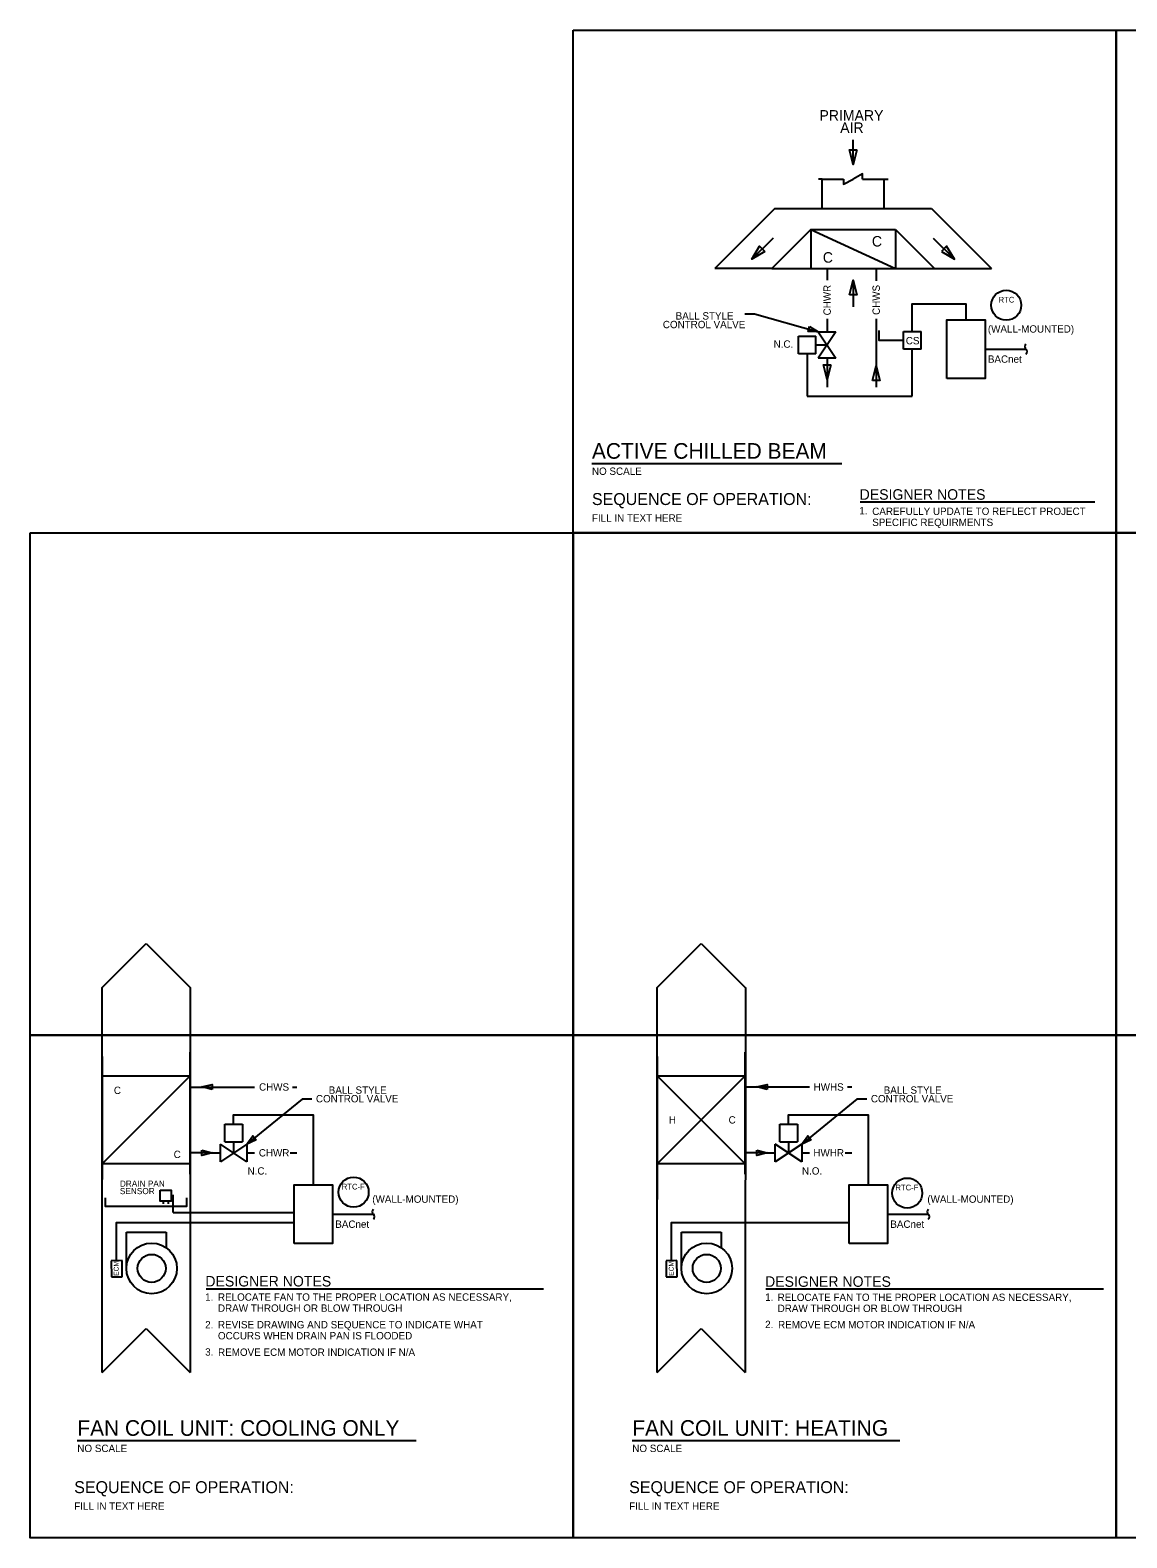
# Model space of a CAD drawing. Extents: x 10012 to 10666, y 10793 to 10975.
# Drawn here: x 10446.8 to 10546, y 10792.7 to 10929.2 of the extents above; entities that cross this region are included whole.
import ezdxf

# ---------------------------------------------------------------- set-up
doc = ezdxf.new("R2010")
doc.units = 0
for name, color, linetype in [('G-ANNO-CELL', 7, 'Continuous'), ('G-ANNO-PROJ', 7, 'Continuous'), ('G-ANNO-TEXT', 7, 'Continuous'), ('G-DETL-GRID', 7, 'Continuous'), ('G-DETL-LINE', 7, 'Continuous'), ('G-DETL-TEXT', 7, 'Continuous')]:
    doc.layers.add(name, color=color, linetype=linetype)

msp = doc.modelspace()

# ---------------------------------------------------------------- linework, layer by layer
at = {"layer": 'G-ANNO-PROJ'}
for p, q in [((10521.9, 10886.47), (10543.13, 10886.47)), ((10462.69, 10815.23), (10493.24, 10815.23)), ((10513.34, 10815.21), (10543.9, 10815.21))]:
    msp.add_line(p, q, dxfattribs=at)
at = {"layer": 'G-ANNO-TEXT'}
for p, q in [((10497.61, 10889.94), (10520.24, 10889.94)), ((10451.03, 10801.48), (10481.71, 10801.48)), ((10501.26, 10801.48), (10525.48, 10801.48))]:
    msp.add_line(p, q, dxfattribs=at)
for points in [[(10511.45, 10903.5), (10512.32, 10903.5), (10518.1, 10901.87)], [(10472.25, 10832.39), (10471.37, 10832.39), (10466.37, 10828.32)], [(10522.48, 10832.39), (10521.6, 10832.39), (10516.61, 10828.32)]]:
    msp.add_lwpolyline(points, dxfattribs=at)
for points in [[(10517.3, 10902.33), (10518.1, 10901.87), (10517.18, 10901.9)], [(10517.9, 10901.99), (10518.1, 10901.87), (10517.87, 10901.88)], [(10467.21, 10828.71), (10466.37, 10828.32), (10466.92, 10829.06)], [(10517.44, 10828.71), (10516.61, 10828.32), (10517.16, 10829.06)], [(10466.58, 10828.42), (10466.37, 10828.32), (10466.51, 10828.5)], [(10516.81, 10828.42), (10516.61, 10828.32), (10516.74, 10828.5)]]:
    msp.add_lwpolyline(points, close=True, dxfattribs=at)
at = {"layer": 'G-DETL-GRID'}
for points in [[(10495.9, 10929.17), (10545.05, 10929.17), (10545.05, 10883.67), (10495.9, 10883.67)], [(10545.05, 10929.17), (10594.19, 10929.17), (10594.19, 10883.67), (10545.05, 10883.67)], [(10446.76, 10883.67), (10495.9, 10883.67), (10495.9, 10838.17), (10446.76, 10838.17)], [(10495.9, 10883.67), (10545.05, 10883.67), (10545.05, 10838.17), (10495.9, 10838.17)], [(10545.05, 10883.67), (10594.19, 10883.67), (10594.19, 10838.17), (10545.05, 10838.17)], [(10446.76, 10838.17), (10495.9, 10838.17), (10495.9, 10792.67), (10446.76, 10792.67)], [(10495.9, 10838.17), (10545.05, 10838.17), (10545.05, 10792.67), (10495.9, 10792.67)], [(10545.05, 10838.17), (10594.19, 10838.17), (10594.19, 10792.67), (10545.05, 10792.67)]]:
    msp.add_lwpolyline(points, close=True, dxfattribs=at)
at = {"layer": 'G-DETL-LINE'}
for p, q in [((10521.25, 10917), (10521.25, 10919.23)), ((10518.45, 10915.69), (10518.13, 10915.69)), ((10518.45, 10913.04), (10518.45, 10915.69)), ((10518.45, 10915.69), (10520.39, 10915.69)), ((10522.11, 10915.69), (10524.41, 10915.69)), ((10524.06, 10913.04), (10524.06, 10915.69)), ((10514.17, 10913.04), (10508.72, 10907.59)), ((10514.17, 10913.04), (10528.34, 10913.04)), ((10528.34, 10913.04), (10533.79, 10907.59)), ((10517.43, 10911.12), (10513.9, 10907.59)), ((10517.43, 10911.12), (10525.08, 10911.12)), ((10517.43, 10911.12), (10525.08, 10907.59)), ((10517.43, 10911.12), (10517.43, 10907.59)), ((10525.08, 10911.12), (10528.61, 10907.59)), ((10525.08, 10911.12), (10525.08, 10907.59)), ((10514.01, 10910.35), (10512.09, 10908.43)), ((10528.5, 10910.35), (10530.42, 10908.43)), ((10513.9, 10907.59), (10508.72, 10907.59)), ((10513.9, 10907.59), (10528.61, 10907.59)), ((10518.89, 10907.59), (10518.89, 10906.54)), ((10521.25, 10906.53), (10521.25, 10904.12)), ((10523.33, 10907.59), (10523.33, 10906.48)), ((10528.61, 10907.59), (10533.79, 10907.59)), ((10518.89, 10903.03), (10518.89, 10901.87)), ((10523.33, 10903.03), (10523.33, 10901.87)), ((10516.3, 10901.47), (10517.89, 10901.47)), ((10516.3, 10899.88), (10516.3, 10901.47)), ((10517.89, 10899.88), (10517.89, 10901.47)), ((10519.69, 10901.87), (10518.1, 10899.48)), ((10518.1, 10901.87), (10519.69, 10901.87)), ((10518.1, 10901.87), (10519.69, 10899.48)), ((10523.33, 10901.87), (10523.33, 10896.84)), ((10525.81, 10901.88), (10527.4, 10901.88)), ((10525.81, 10900.28), (10525.81, 10901.88)), ((10527.4, 10900.28), (10527.4, 10901.88)), ((10517.89, 10899.88), (10516.3, 10899.88)), ((10517.1, 10899.88), (10517.1, 10896.04)), ((10517.89, 10900.67), (10518.89, 10900.67)), ((10527.4, 10900.28), (10525.81, 10900.28)), ((10526.6, 10896.04), (10526.6, 10900.28)), ((10533.2, 10900.3), (10536.89, 10900.3)), ((10519.69, 10899.48), (10518.1, 10899.48)), ((10518.89, 10899.48), (10518.89, 10896.84)), ((10517.1, 10896.04), (10521.82, 10896.04)), ((10521.82, 10896.04), (10526.6, 10896.04)), ((10453.27, 10842.5), (10457.26, 10846.49)), ((10457.26, 10846.49), (10461.25, 10842.5)), ((10503.52, 10842.5), (10507.51, 10846.49)), ((10507.51, 10846.49), (10511.49, 10842.5)), ((10453.27, 10807.64), (10453.27, 10842.5)), ((10461.26, 10842.5), (10461.25, 10807.64)), ((10503.51, 10807.64), (10503.52, 10842.5)), ((10511.5, 10842.5), (10511.49, 10807.64)), ((10453.28, 10836.25), (10453.28, 10825.11)), ((10461.26, 10825.6), (10461.26, 10836.65)), ((10503.52, 10836.25), (10503.52, 10823.3)), ((10511.49, 10825.6), (10511.49, 10836.65)), ((10453.28, 10834.5), (10461.26, 10834.5)), ((10453.28, 10826.53), (10461.26, 10834.5)), ((10503.52, 10834.5), (10511.49, 10834.5)), ((10503.52, 10826.53), (10511.49, 10834.5)), ((10503.52, 10834.5), (10511.49, 10826.53)), ((10461.26, 10833.49), (10467.07, 10833.49)), ((10470.52, 10833.49), (10470.91, 10833.49)), ((10511.49, 10833.5), (10517.31, 10833.5)), ((10520.75, 10833.5), (10521.15, 10833.5)), ((10464.38, 10828.52), (10464.38, 10830.12)), ((10464.38, 10830.12), (10465.97, 10830.12)), ((10465.97, 10830.12), (10465.97, 10828.52)), ((10514.61, 10828.52), (10514.61, 10830.12)), ((10514.61, 10830.12), (10516.21, 10830.12)), ((10516.21, 10830.12), (10516.21, 10828.52)), ((10462.57, 10827.52), (10461.26, 10827.52)), ((10462.57, 10827.52), (10463.98, 10827.52)), ((10466.37, 10826.72), (10463.98, 10828.32)), ((10463.98, 10826.72), (10463.98, 10828.32)), ((10466.37, 10828.32), (10463.98, 10826.72)), ((10464.38, 10828.52), (10465.97, 10828.52)), ((10465.18, 10828.52), (10465.18, 10827.52)), ((10466.37, 10828.32), (10466.37, 10826.72)), ((10466.37, 10827.52), (10467.07, 10827.52)), ((10470.29, 10827.52), (10470.91, 10827.52)), ((10512.8, 10827.52), (10511.49, 10827.52)), ((10512.8, 10827.52), (10514.21, 10827.52)), ((10516.61, 10826.72), (10514.21, 10828.32)), ((10514.21, 10826.72), (10514.21, 10828.32)), ((10516.61, 10828.32), (10514.21, 10826.72)), ((10514.61, 10828.52), (10516.21, 10828.52)), ((10515.41, 10828.52), (10515.41, 10827.52)), ((10516.61, 10828.32), (10516.61, 10826.72)), ((10516.61, 10827.52), (10517.31, 10827.52)), ((10520.52, 10827.52), (10521.15, 10827.52)), ((10461.26, 10826.53), (10453.28, 10826.53)), ((10511.49, 10826.53), (10503.52, 10826.53)), ((10458.79, 10823.15), (10458.79, 10822.9)), ((10459.26, 10823.15), (10459.26, 10822.9)), ((10459.7, 10822.13), (10470.65, 10822.13)), ((10474.13, 10821.98), (10477.82, 10821.98)), ((10524.36, 10821.98), (10528.06, 10821.98)), ((10455.47, 10817.07), (10455.47, 10820.34)), ((10455.47, 10820.34), (10459.07, 10820.34)), ((10459.07, 10820.34), (10459.07, 10818.93)), ((10505.71, 10817.07), (10505.71, 10820.34)), ((10505.71, 10820.34), (10509.3, 10820.34)), ((10509.3, 10820.34), (10509.3, 10818.93)), ((10455.08, 10817.77), (10454.1, 10817.76)), ((10454.1, 10817.76), (10454.11, 10816.29)), ((10455.09, 10816.3), (10455.08, 10817.77)), ((10505.31, 10817.77), (10504.33, 10817.76)), ((10504.33, 10817.76), (10504.34, 10816.29)), ((10505.32, 10816.3), (10505.31, 10817.77)), ((10454.11, 10816.29), (10455.09, 10816.3)), ((10504.34, 10816.29), (10505.32, 10816.3)), ((10453.27, 10807.64), (10457.26, 10811.63)), ((10457.26, 10811.63), (10461.25, 10807.64)), ((10503.51, 10807.64), (10507.5, 10811.63)), ((10507.5, 10811.63), (10511.49, 10807.64))]:
    msp.add_line(p, q, dxfattribs=at)
for points in [[(10521.59, 10918.34), (10521.25, 10917), (10520.92, 10918.34)], [(10513.27, 10909.14), (10512.09, 10908.43), (10512.79, 10909.61)], [(10529.24, 10909.14), (10530.42, 10908.43), (10529.71, 10909.61)], [(10520.92, 10905.2), (10521.25, 10906.53), (10521.59, 10905.2)], [(10519.23, 10898.86), (10518.89, 10897.53), (10518.56, 10898.86)], [(10523, 10897.46), (10523.33, 10898.79), (10523.67, 10897.46)], [(10463.24, 10833.27), (10462.31, 10833.5), (10463.24, 10833.73)], [(10513.48, 10833.27), (10512.54, 10833.5), (10513.48, 10833.73)], [(10462.31, 10827.76), (10463.24, 10827.52), (10462.31, 10827.29)], [(10512.54, 10827.76), (10513.48, 10827.52), (10512.54, 10827.29)], [(10458.52, 10824.15), (10459.53, 10824.15), (10459.53, 10823.15), (10458.52, 10823.15)]]:
    msp.add_lwpolyline(points, close=True, dxfattribs=at)
for points in [[(10522.11, 10915.69), (10522.11, 10916.16), (10521.25, 10915.69)], [(10520.39, 10915.69), (10520.39, 10915.22), (10521.25, 10915.69)], [(10526.6, 10901.88), (10526.6, 10904.39), (10531.46, 10904.39), (10531.46, 10902.95)], [(10529.72, 10897.64), (10529.72, 10902.95), (10533.2, 10902.95), (10533.2, 10897.64), (10529.72, 10897.64)], [(10525.81, 10901.08), (10525.81, 10901.08), (10523.62, 10901.08), (10523.62, 10901.97)], [(10465.18, 10830.12), (10465.18, 10830.96), (10472.39, 10830.96), (10472.39, 10824.63)], [(10515.41, 10830.12), (10515.41, 10830.96), (10522.62, 10830.96), (10522.62, 10824.63)], [(10470.65, 10819.32), (10470.65, 10824.63), (10474.13, 10824.63), (10474.13, 10819.32), (10470.65, 10819.32)], [(10520.89, 10819.32), (10520.89, 10824.63), (10524.36, 10824.63), (10524.36, 10819.32), (10520.89, 10819.32)], [(10453.56, 10823.47), (10453.56, 10822.69), (10460.95, 10822.69), (10460.95, 10823.47)], [(10459.7, 10822.13), (10459.7, 10823.67), (10459.53, 10823.65)], [(10454.59, 10817.76), (10454.59, 10821.21), (10470.65, 10821.21)], [(10504.82, 10817.76), (10504.82, 10821.21), (10520.89, 10821.21)]]:
    msp.add_lwpolyline(points, dxfattribs=at)
for centre, radius in [((10457.76, 10817.07), 2.29), ((10508, 10817.07), 2.29), ((10457.76, 10817.07), 1.27), ((10508, 10817.07), 1.27)]:
    msp.add_circle(centre, radius, dxfattribs=at)
for centre, start, end in [((10537.06, 10900.52), 126.8699, 233.1301), ((10536.72, 10900.07), 306.8699, 53.1301), ((10477.99, 10822.2), 126.8699, 233.1301), ((10477.66, 10821.75), 306.8699, 53.1301), ((10528.22, 10822.2), 126.8699, 233.1301), ((10527.89, 10821.75), 306.8699, 53.1301)]:
    msp.add_arc(centre, 0.279, start, end, dxfattribs=at)
at = {"layer": 'G-DETL-TEXT'}
for centre in [(10535.11, 10904.27), (10476.04, 10823.97), (10526.15, 10823.89)]:
    msp.add_circle(centre, 1.36, dxfattribs=at)

# ---------------------------------------------------------------- texts
at = {"layer": 'G-ANNO-CELL'}
for p in [(10497.61, 10886.18), (10450.75, 10796.72), (10500.98, 10796.72)]:
    msp.add_text('SEQUENCE OF OPERATION:', height=1.0833, dxfattribs=at).set_placement(p)
at = {"layer": 'G-ANNO-PROJ'}
for s, height, p in [('DESIGNER NOTES', 0.9523, (10521.84, 10886.66)), ('1.', 0.667, (10521.81, 10885.33)), ('CAREFULLY UPDATE TO REFLECT PROJECT', 0.6667, (10522.98, 10885.28)), ('SPECIFIC REQUIRMENTS', 0.6667, (10522.98, 10884.28)), ('DESIGNER NOTES', 0.9523, (10462.62, 10815.43)), ('DESIGNER NOTES', 0.9523, (10513.28, 10815.4)), ('1.', 0.667, (10462.6, 10814.14)), ('RELOCATE FAN TO THE PROPER LOCATION AS NECESSARY,', 0.6667, (10463.76, 10814.14)), ('DRAW THROUGH OR BLOW THROUGH', 0.6667, (10463.76, 10813.14)), ('1.', 0.667, (10513.29, 10814.13)), ('RELOCATE FAN TO THE PROPER LOCATION AS NECESSARY,', 0.6667, (10514.42, 10814.12)), ('DRAW THROUGH OR BLOW THROUGH', 0.6667, (10514.42, 10813.12)), ('2.', 0.667, (10462.6, 10811.64)), ('REVISE DRAWING AND SEQUENCE TO INDICATE WHAT', 0.6667, (10463.76, 10811.64)), ('2.', 0.667, (10513.29, 10811.66)), ('REMOVE ECM MOTOR INDICATION IF N/A', 0.6667, (10514.46, 10811.64)), ('OCCURS WHEN DRAIN PAN IS FLOODED', 0.6667, (10463.76, 10810.64)), ('3.', 0.667, (10462.6, 10809.17)), ('REMOVE ECM MOTOR INDICATION IF N/A', 0.6667, (10463.77, 10809.15))]:
    msp.add_text(s, height=height, dxfattribs=at).set_placement(p)
at = {"layer": 'G-ANNO-TEXT'}
for s, height, p in [('ACTIVE CHILLED BEAM', 1.4167, (10497.61, 10890.37)), ('NO SCALE', 0.667, (10497.61, 10888.91)), ('FILL IN TEXT HERE', 0.6667, (10497.61, 10884.67)), ('FAN COIL UNIT: COOLING ONLY', 1.4167, (10451.03, 10801.91)), ('FAN COIL UNIT: HEATING', 1.4167, (10501.26, 10801.91)), ('NO SCALE', 0.667, (10451.03, 10800.44)), ('NO SCALE', 0.667, (10501.26, 10800.44)), ('FILL IN TEXT HERE', 0.6667, (10450.75, 10795.21)), ('FILL IN TEXT HERE', 0.6667, (10500.98, 10795.21))]:
    msp.add_text(s, height=height, dxfattribs=at).set_placement(p)
at = {"layer": 'G-DETL-LINE'}
for s, height, p in [('PRIMARY', 0.952, (10518.2, 10920.98)), ('AIR', 0.952, (10520.08, 10919.87)), ('C', 0.952, (10522.95, 10909.58)), ('C', 0.952, (10518.51, 10908.12)), ('BALL STYLE', 0.665, (10505.19, 10902.97)), ('CONTROL VALVE', 0.6649, (10504.03, 10902.19)), ('(WALL-MOUNTED)', 0.6649, (10533.45, 10901.79)), ('N.C.', 0.667, (10514.05, 10900.42)), ('CS', 0.667, (10526.02, 10900.73)), ('BACnet', 0.665, (10533.45, 10899.06)), ('C', 0.665, (10454.34, 10832.86)), ('CHWS', 0.665, (10467.48, 10833.16)), ('CONTROL VALVE', 0.6649, (10472.63, 10832.1)), ('BALL STYLE', 0.665, (10473.79, 10832.88)), ('HWHS', 0.665, (10517.68, 10833.16)), ('CONTROL VALVE', 0.6649, (10522.86, 10832.1)), ('BALL STYLE', 0.665, (10524.02, 10832.88)), ('H', 0.665, (10504.57, 10830.18)), ('C', 0.665, (10509.98, 10830.18)), ('C', 0.665, (10459.75, 10827.06)), ('CHWR', 0.665, (10467.46, 10827.2)), ('HWHR', 0.665, (10517.66, 10827.2)), ('N.C.', 0.665, (10466.44, 10825.56)), ('N.O.', 0.665, (10516.62, 10825.56)), ('DRAIN PAN', 0.559, (10454.88, 10824.46)), ('SENSOR', 0.559, (10454.88, 10823.79)), ('(WALL-MOUNTED)', 0.6649, (10477.73, 10823.01)), ('(WALL-MOUNTED)', 0.6649, (10527.97, 10823.01)), ('BACnet', 0.665, (10474.38, 10820.74)), ('BACnet', 0.665, (10524.62, 10820.74))]:
    msp.add_text(s, height=height, dxfattribs=at).set_placement(p)
for s, height, rotation, p in [('CHWR', 0.665, 90, (10519.23, 10903.35)), ('CHWS', 0.665, 90, (10523.67, 10903.39)), ('ECM', 0.436, 90.4377, (10454.77, 10816.4)), ('ECM', 0.436, 90.4377, (10505.01, 10816.4))]:
    msp.add_text(s, height=height, rotation=rotation, dxfattribs=at).set_placement(p)
at = {"layer": 'G-DETL-TEXT'}
for s, p in [('RTC', (10534.42, 10904.51)), ('RTC-F', (10474.97, 10824.21)), ('RTC-F', (10525.08, 10824.13))]:
    msp.add_text(s, height=0.518, dxfattribs=at).set_placement(p)

doc.saveas('drawing.dxf')
